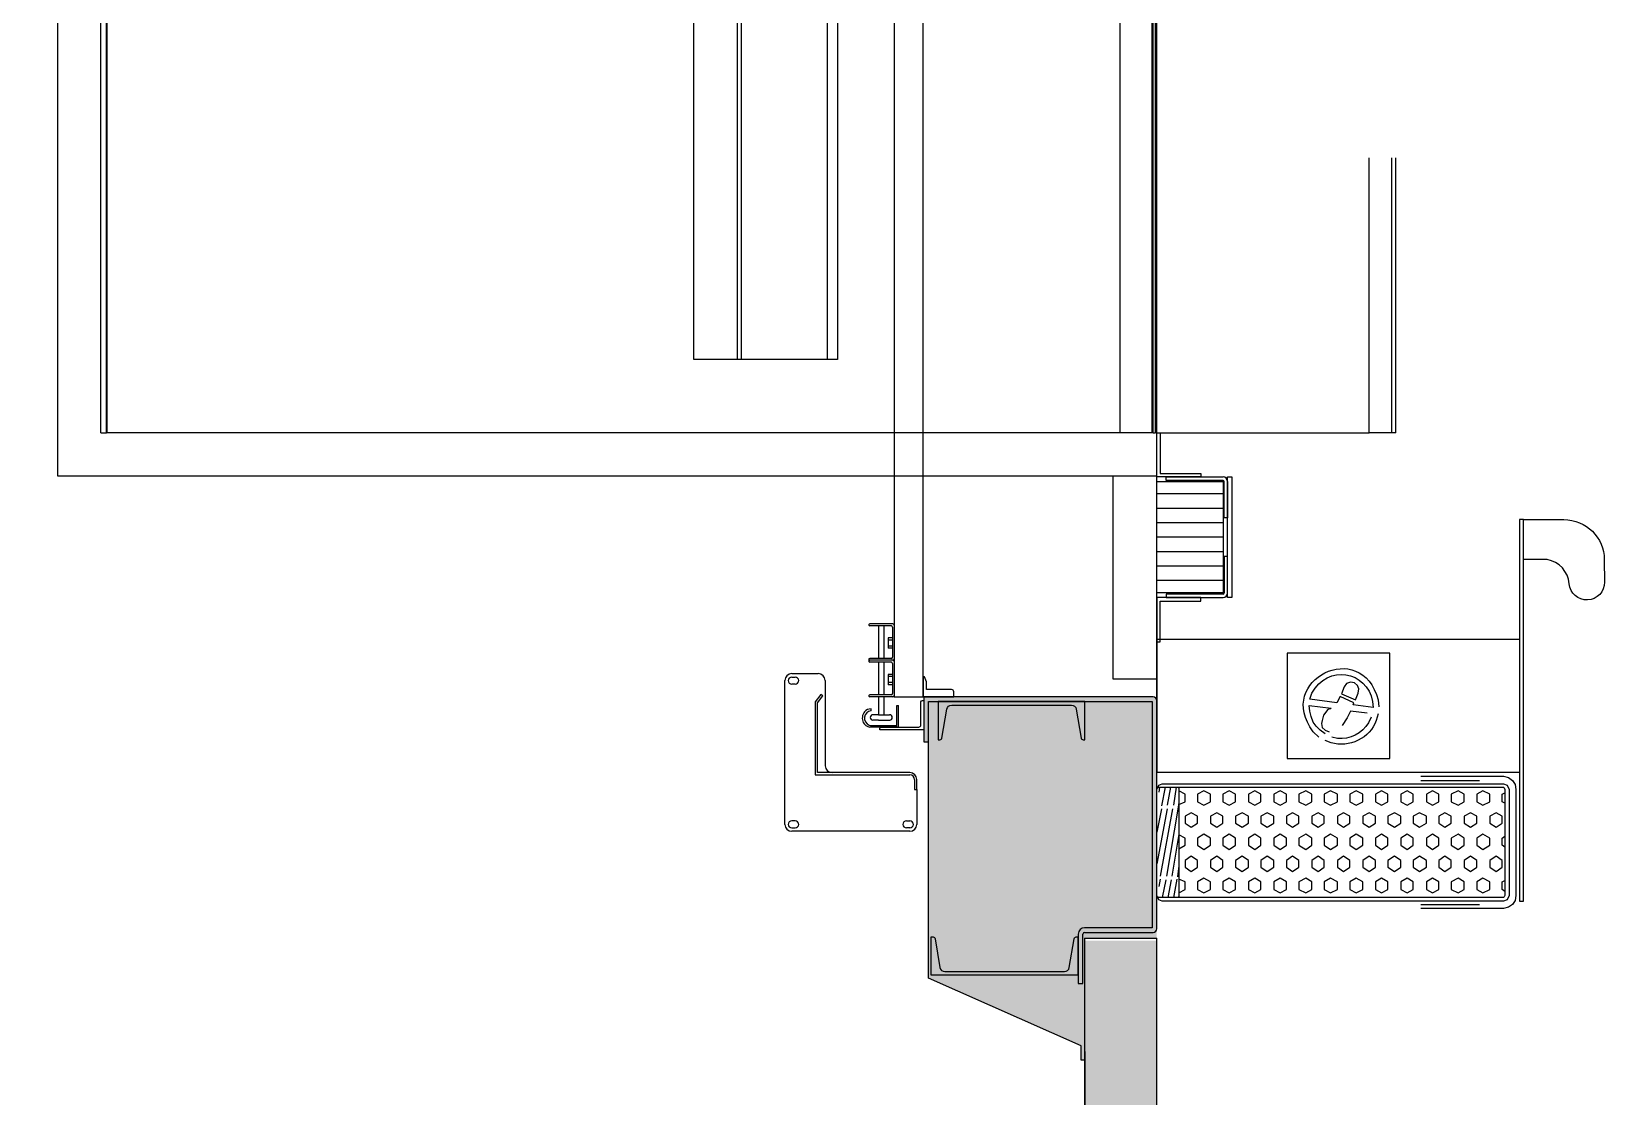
# Model space of a CAD drawing. Header units: inches. Extents: x 2743 to 10591, y -1604 to 5792.
# Drawn here: x 5440.7 to 5548, y 5117.3 to 5189.9 of the extents above; entities that cross this region are included whole.
import ezdxf

# ---------------------------------------------------------------- set-up
doc = ezdxf.new("R2010")
doc.units = ezdxf.units.IN
doc.header["$LTSCALE"] = 0.1875
doc.header["$MEASUREMENT"] = 0
doc.linetypes.add('dash2', pattern=[500, 400, -100])
doc.linetypes.add('dash3', pattern=[200, 100, -100])
for name, color, linetype in [('1', 1, 'Continuous'), ('A-N-APP-SAN', 1, 'Continuous'), ('A-N-MUR-EXT', 5, 'Continuous'), ('A-N-MUR-INT', 3, 'Continuous'), ('A-N-PORTE-EXT', 2, 'Continuous'), ('A-N-STRUCTURE', 4, 'Continuous'), ('fill253', 253, 'Continuous'), ('PDF_Geometry', 7, 'Continuous'), ('S-N-ACIER', 4, 'Continuous')]:
    doc.layers.add(name, color=color, linetype=linetype)

msp = doc.modelspace()

# ---------------------------------------------------------------- hatches: boundary and pattern name
at = {"layer": 'fill253'}
h = msp.add_hatch(color=7, dxfattribs=at)
h.dxf.hatch_style = 1
h.paths.add_polyline_path([(5517.44902, 4634.2983), (5512.52777, 4634.2983), (5512.54172, 4296.66232), (5517.46297, 4296.66232)])
h.paths.add_polyline_path([(5517.44903, 4881.11089), (5512.52778, 4881.11089), (5512.52778, 4775.21102), (5517.44903, 4775.21102)])
h.paths.add_polyline_path([(5517.44903, 5127.92329), (5512.52778, 5127.92329), (5512.52777, 5022.02362), (5517.44902, 5022.02362)])
h.paths.add_polyline_path([(4628.42938, 2943.29277), (4625.95018, 2938.37099), (5517.46297, 2938.37152), (5517.46297, 3130.36129), (5512.54172, 3130.36129), (5512.54172, 2943.29277)])
h.paths.add_polyline_path([(4200.50372, 2845.33593), (4208.49739, 2846.64062), (4193.49822, 2938.36282), (4192.72048, 2943.12545), (4184.51381, 2943.12545), (4185.25735, 2938.4929)])
h.paths.add_polyline_path([(4618.93272, 2938.2042), (4619.31197, 2936.00974), (4626.09389, 2937.11042), (4625.95018, 2938.37099), (4628.42938, 2943.29277), (4618.12265, 2943.29277)])
h.paths.add_polyline_path([(5517.46297, 5355.98239), (5512.54172, 5355.98239), (5512.52778, 5268.83602), (5517.44903, 5268.83602)])
h.paths.add_polyline_path([(2812.35741, 3123.02867), (2806.55239, 3125.08232), (2806.55239, 3123.83686), (2807.41263, 3123.50795), (2807.41906, 2938.2042), (3075.9398, 2938.37153), (3075.93335, 2943.29278), (2812.34031, 2943.12545)])
h.paths.add_polyline_path([(2807.41906, 3827.66882), (2812.34031, 3826.6441), (2812.34031, 4320.4792), (2807.41906, 4320.4792)])
h.paths.add_polyline_path([(5512.54172, 3862.52649), (5517.46297, 3862.52649), (5517.46297, 4254.42566), (5512.54172, 4254.42566)])
h.paths.add_polyline_path([(5512.5356, 3801.08425), (5517.45685, 3801.08425), (5517.46297, 3862.52649), (5512.54172, 3862.52649)])
h.paths.add_polyline_path([(5512.54172, 3656.9925), (5517.46297, 3656.9925), (5517.45685, 3765.06188), (5512.5356, 3765.06188)])
h.paths.add_polyline_path([(5512.53298, 3584.94295), (5517.45423, 3584.94295), (5517.46296, 3620.96895), (5512.54171, 3620.96895)])
h.paths.add_polyline_path([(5512.5391, 3512.89586), (5517.46035, 3512.89586), (5517.46066, 3548.92185), (5512.53941, 3548.92185)])
h.paths.add_polyline_path([(5512.5391, 3440.8512), (5517.46035, 3440.8512), (5517.46035, 3476.87475), (5512.5391, 3476.87475)])
h.paths.add_polyline_path([(4035.91549, 5642.91315), (4035.91549, 5647.83442), (2807.41263, 5647.83442), (2807.41906, 4361.46337), (2812.34031, 4361.46337), (2812.33388, 5642.91317)])
h.paths.add_polyline_path([(3118.18201, 2943.29277), (3118.18223, 2938.37152), (4185.31745, 2938.2042), (4184.51381, 2943.12545)])
h.paths.add_polyline_path([(4279.25656, 5642.88457), (4279.25657, 5647.80617), (4078.1514, 5647.83389), (4078.1514, 5642.91262)])
h.paths.add_polyline_path([(4872.5115, 5647.66709), (4872.5115, 5642.74584), (5512.54172, 5642.74584), (5512.54177, 5510.71941), (5517.46302, 5510.71941), (5517.46297, 5647.66709)])
h.paths.add_polyline_path([(5517.45593, 3260.73346), (5512.53008, 3260.73345), (5512.54172, 3172.43063), (5517.46297, 3172.43063)])
h.paths.add_polyline_path([(5512.53008, 3296.75701), (5517.45593, 3296.75699), (5517.45423, 3404.82765), (5512.53298, 3404.82765)])
h = msp.add_hatch(color=7, dxfattribs=at)
h.dxf.hatch_style = 1
edge = h.paths.add_edge_path()
edge.add_line((5512.5222, 5119.76008), (5512.53528, 5128.09062))
edge.add_line((5512.53528, 5128.09062), (5517.44259, 5128.09062))
edge.add_line((5517.44259, 5128.09062), (5517.45769, 5144.29514))
edge.add_arc((5517.22154, 5144.29536), 0.23616, 359.9466027, 450.0156662)
edge.add_line((5517.22148, 5144.53151), (5501.55039, 5144.53154))
edge.add_line((5501.55039, 5144.53154), (5501.55039, 5141.46513))
edge.add_line((5501.55039, 5141.46513), (5501.86535, 5141.46513))
edge.add_line((5501.86535, 5141.46513), (5501.86557, 5125.36767))
edge.add_line((5501.86557, 5125.36767), (5512.28623, 5120.74433))
edge.add_line((5512.28623, 5120.74433), (5512.28623, 5119.76008))
edge.add_line((5512.28623, 5119.76008), (5512.5222, 5119.76008))

# ---------------------------------------------------------------- linework, layer by layer
at = {"color": 7}
for p, q in [((5499.53457, 5252.54853), (5499.53457, 5144.54761)), ((5501.50306, 5144.54761), (5501.50306, 5252.54853)), ((5499.53457, 5144.54761), (5501.50306, 5144.54761))]:
    msp.add_line(p, q, dxfattribs=at)
for points in [[(5501.55039, 5142.2862), (5498.55828, 5142.2862), (5498.55828, 5142.38068, -0.414213562), (5498.65277, 5142.47517), (5501.21142, 5142.47517, 0.414213562), (5501.36142, 5142.62517), (5501.36142, 5144.19957, -0.414213562), (5501.45591, 5144.29406), (5501.55039, 5144.29406)], [(5512.53528, 5141.61816), (5512.53528, 5144.21657), (5502.53532, 5144.21657), (5502.53532, 5141.61816), (5502.65604, 5141.61816, 0.366587783), (5502.79413, 5141.73512), (5503.12063, 5143.69236, -0.366587783), (5503.45599, 5143.97642), (5511.6146, 5143.97642, -0.366587783), (5511.94997, 5143.69236), (5512.27647, 5141.73512, 0.366587783), (5512.41456, 5141.61816)], [(5512.06272, 5128.16931), (5512.06272, 5125.57089), (5502.06276, 5125.57089), (5502.06276, 5128.16931), (5502.18348, 5128.16931, -0.366587783), (5502.32157, 5128.05234), (5502.64807, 5126.0951, 0.366587783), (5502.98343, 5125.81105), (5511.14204, 5125.81105, 0.366587783), (5511.4774, 5126.0951), (5511.80391, 5128.05234, -0.366587783), (5511.942, 5128.16931)]]:
    msp.add_lwpolyline(points, format="xyb", close=True)
at = {"layer": '1', "color": 7}
for p, q in [((5499.44395, 5149.51426), (5497.86891, 5149.51426)), ((5499.32312, 5149.39344), (5497.86891, 5149.39344)), ((5498.47519, 5149.39344), (5498.47519, 5147.15177)), ((5498.83767, 5149.39344), (5498.83767, 5147.15177)), ((5499.41374, 5149.30282), (5499.41374, 5147.24239)), ((5499.53457, 5149.42364), (5499.53457, 5147.12156)), ((5499.41374, 5148.55579), (5499.13022, 5148.55579)), ((5499.13022, 5148.55579), (5499.13022, 5147.85097)), ((5499.41374, 5148.40275), (5499.13022, 5148.40275)), ((5499.41374, 5148.00401), (5499.13022, 5148.00401)), ((5499.41374, 5147.85097), (5499.13022, 5147.85097)), ((5499.32312, 5147.15177), (5497.86891, 5147.15177)), ((5499.44395, 5147.03094), (5497.86891, 5147.03094)), ((5499.44395, 5147.03094), (5497.86891, 5147.03094)), ((5499.32312, 5146.91011), (5497.86891, 5146.91011)), ((5498.47519, 5146.91011), (5498.47519, 5144.66844)), ((5498.83767, 5146.91011), (5498.83767, 5144.66844)), ((5499.41374, 5146.81949), (5499.41374, 5144.75906)), ((5499.53457, 5146.94032), (5499.53457, 5144.63823)), ((5499.41374, 5146.07246), (5499.13022, 5146.07246)), ((5499.13022, 5146.07246), (5499.13022, 5145.36764)), ((5499.41374, 5145.91942), (5499.13022, 5145.91942)), ((5499.41374, 5145.52069), (5499.13022, 5145.52069)), ((5499.41374, 5145.36764), (5499.13022, 5145.36764)), ((5501.59084, 5145.91537), (5501.50306, 5145.91537)), ((5501.50306, 5145.91537), (5501.50306, 5144.54761)), ((5501.73213, 5145.57057), (5501.59084, 5145.91537)), ((5501.73213, 5145.03792), (5501.73213, 5145.57057)), ((5499.32312, 5144.66844), (5497.86891, 5144.66844)), ((5499.44395, 5144.54761), (5497.86891, 5144.54761)), ((5498.47519, 5144.54761), (5498.47519, 5143.32069)), ((5498.83767, 5144.54761), (5498.83767, 5143.32069)), ((5501.50306, 5144.54761), (5503.59815, 5144.54883)), ((5503.45382, 5145.03792), (5501.73213, 5145.03792)), ((5503.59815, 5144.54883), (5503.59815, 5144.88782)), ((5497.9582, 5143.59794), (5497.9582, 5143.73311)), ((5498.47519, 5143.32069), (5498.08694, 5143.32069)), ((5498.47519, 5143.32069), (5498.83767, 5143.32069)), ((5498.83767, 5143.32069), (5499.22592, 5143.32069)), ((5499.72573, 5142.59044), (5499.72573, 5143.94054)), ((5499.72573, 5143.94054), (5499.8401, 5143.94054)), ((5499.8401, 5142.47517), (5499.8401, 5143.94054)), ((5499.8401, 5142.47517), (5497.85537, 5142.47517)), ((5497.9057, 5143.13944), (5497.9057, 5143.12736)), ((5498.01587, 5142.59044), (5499.72573, 5142.59044)), ((5498.47519, 5142.9582), (5498.07485, 5142.9582)), ((5498.47519, 5142.9582), (5498.83767, 5142.9582)), ((5498.83767, 5142.9582), (5499.238, 5142.9582)), ((5499.40716, 5143.13944), (5499.40716, 5143.12736))]:
    msp.add_line(p, q, dxfattribs=at)
for centre, radius, start, end in [((5497.86891, 5149.45385), 0.06041, 90.000005, 270.00001), ((5499.32312, 5149.30282), 0.09062, 0.0000025, 90.000005), ((5499.44395, 5149.42364), 0.09062, 0.0000025, 90.000005), ((5497.86891, 5147.09135), 0.06041, 90.000005, 270.00001), ((5497.86891, 5146.97052), 0.06041, 90.000005, 270.00001), ((5499.32312, 5147.24239), 0.09062, 270.00001, 0.0000025), ((5499.32312, 5146.81949), 0.09062, 0.0000025, 90.000005), ((5499.44395, 5147.12156), 0.09062, 270.00001, 0.0000025), ((5499.44395, 5146.94032), 0.09062, 0.0000025, 90.000005), ((5497.86891, 5144.60803), 0.06041, 90.000005, 270.00001), ((5499.32312, 5144.75906), 0.09062, 270.00001, 0.0000025), ((5499.44395, 5144.63823), 0.09062, 270.00001, 0.0000025), ((5503.44793, 5144.88782), 0.15021, 0, 87.7543342), ((5498.0771, 5143.08973), 0.71537, 142.4074318, 204.8686921), ((5498.01587, 5143.09385), 0.50738, 96.5271114, 249.4491456), ((5498.01587, 5143.02006), 0.71537, 94.6243436, 134.9736588), ((5498.08694, 5143.13944), 0.18124, 90.000005, 180.0000007), ((5499.22592, 5143.13944), 0.18124, 0.0000025, 90.000005), ((5498.03494, 5143.16764), 0.71537, 211.9683459, 255.4621163), ((5498.01392, 5143.16455), 0.57411, 251.9266191, 270), ((5498.07485, 5143.12736), 0.16916, 180.0000007, 270.00001), ((5499.238, 5143.12736), 0.16916, 270.00001, 0.0000025)]:
    msp.add_arc(centre, radius, start, end, dxfattribs=at)
at = {"layer": 'A-N-APP-SAN', "color": 7}
for p, q in [((5517.44116, 5159.53525), (5517.44116, 5162.54705)), ((5517.44116, 5162.54705), (5517.67738, 5162.54705)), ((5517.67738, 5162.54705), (5517.67738, 5159.77147)), ((5517.44116, 5159.5943), (5514.44904, 5159.5943)), ((5514.44904, 5159.5943), (5514.44904, 5145.77232)), ((5517.44116, 5145.77232), (5517.44116, 5159.5943)), ((5520.43328, 5159.53525), (5517.44116, 5159.53525)), ((5517.67738, 5159.77147), (5520.43328, 5159.77147)), ((5518.08541, 5159.53525), (5521.95611, 5159.53525)), ((5518.08541, 5159.29903), (5518.08541, 5159.53525)), ((5521.95611, 5159.29903), (5518.08541, 5159.29903)), ((5520.43328, 5159.77147), (5520.43328, 5159.53525)), ((5522.27107, 5151.30692), (5522.27107, 5159.53525)), ((5522.27107, 5159.53525), (5522.56634, 5159.53525)), ((5522.56634, 5159.53525), (5522.56634, 5151.30692)), ((5522.03485, 5156.73998), (5522.03485, 5159.22029)), ((5522.27107, 5159.22029), (5522.27107, 5156.73998)), ((5522.27107, 5156.73998), (5522.03485, 5156.73998)), ((5522.27107, 5154.10219), (5522.03485, 5154.10219)), ((5522.03485, 5154.10219), (5522.03485, 5151.62188)), ((5522.27107, 5151.62188), (5522.27107, 5154.10219)), ((5520.43328, 5151.30692), (5517.44116, 5151.30692)), ((5517.44116, 5151.30692), (5517.44116, 5148.29511)), ((5517.67738, 5148.29511), (5517.67738, 5151.0707)), ((5517.67738, 5151.0707), (5520.43328, 5151.0707)), ((5521.95611, 5151.54314), (5518.08541, 5151.54314)), ((5518.08541, 5151.54314), (5518.08541, 5151.30692)), ((5518.08541, 5151.30692), (5521.95611, 5151.30692)), ((5520.43328, 5151.0707), (5520.43328, 5151.30692)), ((5522.56634, 5151.30692), (5522.27107, 5151.30692)), ((5517.44116, 5148.29511), (5517.67738, 5148.29511)), ((5514.44904, 5145.77232), (5517.44116, 5145.77232))]:
    msp.add_line(p, q, dxfattribs=at)
for centre, radius, start, end in [((5521.95611, 5159.22029), 0.31496, 0, 89.9999975), ((5521.95611, 5159.22029), 0.07874, 0, 89.9999975), ((5521.95611, 5151.62188), 0.31496, 270.0000025, 360), ((5521.95611, 5151.62188), 0.07874, 270.0000025, 360)]:
    msp.add_arc(centre, radius, start, end, dxfattribs=at)
at = {"layer": 'A-N-MUR-EXT', "color": 7}
for p, q in [((5512.52134, 5128.09062), (5517.44259, 5128.09062)), ((5512.52134, 5128.09062), (5517.44259, 5128.09062)), ((5517.45501, 5022.19094), (5517.44527, 5128.09062))]:
    msp.add_line(p, q, dxfattribs=at)
at = {"layer": 'A-N-MUR-INT', "color": 7}
for p, q in [((5501.86557, 5125.36767), (5501.86557, 5141.46513)), ((5512.53376, 5022.19094), (5512.52402, 5128.09062)), ((5512.28623, 5120.74433), (5501.86557, 5125.36767)), ((5512.28623, 5119.76008), (5512.28623, 5120.74433)), ((5512.5222, 5119.76008), (5512.28623, 5119.76008))]:
    msp.add_line(p, q, dxfattribs=at)
at = {"layer": 'A-N-PORTE-EXT', "color": 7}
for p, q in [((5517.44116, 5144.29566), (5517.44116, 5252.79864)), ((5442.49643, 5159.5943), (5442.49643, 5237.49966)), ((5445.44918, 5162.54705), (5445.44918, 5234.54691)), ((5445.82443, 5162.54705), (5445.82443, 5234.54691)), ((5445.87574, 5162.54705), (5445.87574, 5234.54691)), ((5514.94904, 5162.54705), (5514.94904, 5234.54691)), ((5517.12297, 5162.54705), (5517.12297, 5234.54691)), ((5517.19675, 5162.54705), (5517.19675, 5234.54691)), ((5517.19675, 5162.54705), (5517.19675, 5234.54691)), ((5517.32695, 5234.54691), (5517.32695, 5162.54705)), ((5517.44904, 5162.54705), (5517.44904, 5234.54691)), ((5485.88199, 5167.54704), (5485.88199, 5229.54692)), ((5488.83021, 5229.54692), (5488.83021, 5167.54704)), ((5489.10888, 5229.54692), (5489.10888, 5167.54704)), ((5494.96392, 5229.54692), (5494.96392, 5167.54704)), ((5495.66339, 5229.54692), (5495.66339, 5167.54704)), ((5495.66339, 5167.54704), (5485.88199, 5167.54704)), ((5445.44918, 5162.54705), (5445.82443, 5162.54705)), ((5445.87574, 5162.54705), (5445.82443, 5162.54705)), ((5517.12297, 5162.54705), (5445.87574, 5162.54705)), ((5517.19675, 5162.54705), (5517.12297, 5162.54705)), ((5517.19675, 5162.54705), (5517.32695, 5162.54705)), ((5517.44904, 5162.54705), (5517.32695, 5162.54705)), ((5517.44116, 5159.5943), (5442.49643, 5159.5943)), ((5517.44116, 5151.62188), (5517.44116, 5159.22029)), ((5517.44116, 5159.22029), (5521.95611, 5159.22029)), ((5521.95611, 5158.37383), (5517.44116, 5158.37383)), ((5521.95611, 5159.22029), (5521.95611, 5151.62188)), ((5521.95611, 5157.38958), (5517.44116, 5157.38958)), ((5521.95611, 5156.40533), (5517.44116, 5156.40533)), ((5521.95611, 5155.42108), (5517.44116, 5155.42108)), ((5521.95611, 5154.43683), (5517.44116, 5154.43683)), ((5521.95611, 5153.45258), (5517.44116, 5153.45258)), ((5521.95611, 5152.46833), (5517.44116, 5152.46833)), ((5521.95611, 5151.62188), (5517.44116, 5151.62188)), ((5492.07717, 5135.84529), (5492.07717, 5145.65038)), ((5492.54961, 5146.12282), (5494.35473, 5146.12282)), ((5492.54961, 5145.8866), (5492.78583, 5145.8866)), ((5492.78583, 5145.41416), (5492.54961, 5145.41416)), ((5494.82717, 5145.65038), (5494.82717, 5139.84528)), ((5494.54439, 5144.69738), (5494.15788, 5144.18974)), ((5494.31536, 5144.13661), (5494.66969, 5144.60198)), ((5494.66969, 5144.60198), (5494.54439, 5144.69738)), ((5494.15788, 5144.18974), (5494.15788, 5139.21536)), ((5494.31536, 5139.37284), (5494.31536, 5144.13661)), ((5494.15788, 5139.21536), (5495.29961, 5139.21536)), ((5495.29961, 5139.37284), (5494.31536, 5139.37284)), ((5500.60472, 5139.37284), (5495.29961, 5139.37284)), ((5495.29961, 5139.21536), (5500.60472, 5139.21536)), ((5500.91968, 5138.9004), (5500.91968, 5138.22268)), ((5500.91968, 5138.22268), (5501.07716, 5138.22268)), ((5501.07716, 5138.22268), (5501.07716, 5138.9004)), ((5501.07716, 5138.22268), (5501.07716, 5135.84529)), ((5492.78583, 5136.08151), (5492.54961, 5136.08151)), ((5500.3685, 5136.08151), (5500.60472, 5136.08151)), ((5492.54961, 5135.60907), (5492.78583, 5135.60907)), ((5500.60472, 5135.37285), (5492.54961, 5135.37285)), ((5500.60472, 5135.60907), (5500.3685, 5135.60907))]:
    msp.add_line(p, q, dxfattribs=at)
at = {"layer": 'A-N-PORTE-EXT', "color": 7, "linetype": 'dash3'}
for p, q in [((5531.92109, 5162.54705), (5531.92109, 5234.54691)), ((5533.4595, 5162.54705), (5533.4595, 5234.54691)), ((5533.74789, 5162.54705), (5533.74789, 5234.54691)), ((5517.44904, 5162.54705), (5531.92109, 5162.54705)), ((5533.4595, 5162.54705), (5531.92109, 5162.54705)), ((5533.74789, 5162.54705), (5533.4595, 5162.54705))]:
    msp.add_line(p, q, dxfattribs=at)
at = {"layer": 'A-N-PORTE-EXT', "color": 7}
for centre, radius, start, end in [((5492.54961, 5145.65038), 0.47244, 90, 180), ((5492.54961, 5145.65038), 0.23622, 90, 270), ((5492.78583, 5145.65038), 0.23622, 270, 90), ((5494.35473, 5145.65038), 0.47244, 0, 90), ((5495.29961, 5139.84528), 0.47244, 180, 270), ((5500.60472, 5138.9004), 0.47244, 0, 90), ((5500.60472, 5138.9004), 0.31496, 0, 90), ((5492.54961, 5135.84529), 0.47244, 180, 270), ((5492.54961, 5135.84529), 0.23622, 90, 270), ((5492.78583, 5135.84529), 0.23622, 270, 90), ((5500.3685, 5135.84529), 0.23622, 90, 270), ((5500.60472, 5135.84529), 0.23622, 270, 90), ((5500.60472, 5135.84529), 0.47244, 270, 0)]:
    msp.add_arc(centre, radius, start, end, dxfattribs=at)
at = {"layer": 'A-N-STRUCTURE', "color": 7, "linetype": 'dash2', "ltscale": 0.5}
msp.add_line((5512.5225, 5125.80093), (5512.53528, 5024.64966), dxfattribs=at)
at = {"layer": 'PDF_Geometry', "color": 7, "lineweight": 25}
for points in [[(5542.16864, 5156.62899), (5542.16864, 5130.61679), (5542.45071, 5130.61679), (5542.45071, 5156.62899)], [(5526.32583, 5140.3321), (5533.33051, 5140.3321), (5533.33051, 5147.52483), (5526.32583, 5147.52483)], [(5531.16799, 5144.79817), (5531.215, 5145.08024), (5531.12098, 5145.3153), (5530.93293, 5145.50334), (5530.65087, 5145.55036), (5530.3688, 5145.45633), (5530.22777, 5145.22128), (5530.03972, 5144.75116), (5530.97995, 5144.32806)], [(5518.94505, 5138.23263), (5518.94505, 5130.89886), (5518.85102, 5130.85185), (5517.58172, 5130.85185), (5517.4877, 5130.89886), (5517.44069, 5130.99288), (5517.44069, 5138.23263), (5517.4877, 5138.32665), (5517.58172, 5138.37366), (5518.85102, 5138.37366), (5518.94505, 5138.32665)], [(5520.21435, 5137.90355), (5520.21435, 5137.38642), (5520.63746, 5137.15136), (5521.10757, 5137.38642), (5521.10757, 5137.90355), (5520.63746, 5138.1386)], [(5521.95377, 5137.90355), (5521.95377, 5137.38642), (5522.37687, 5137.15136), (5522.79998, 5137.38642), (5522.79998, 5137.90355), (5522.37687, 5138.1386)], [(5523.69319, 5137.90355), (5523.69319, 5137.38642), (5524.11629, 5137.15136), (5524.5394, 5137.38642), (5524.5394, 5137.90355), (5524.11629, 5138.1386)], [(5525.43261, 5137.90355), (5525.43261, 5137.38642), (5525.85571, 5137.15136), (5526.27881, 5137.38642), (5526.27881, 5137.90355), (5525.85571, 5138.1386)], [(5527.12502, 5137.90355), (5527.12502, 5137.38642), (5527.59513, 5137.15136), (5528.01823, 5137.38642), (5528.01823, 5137.90355), (5527.59513, 5138.1386)], [(5528.86444, 5137.90355), (5528.86444, 5137.38642), (5529.28754, 5137.15136), (5529.75765, 5137.38642), (5529.75765, 5137.90355), (5529.28754, 5138.1386)], [(5530.60386, 5137.90355), (5530.60386, 5137.38642), (5531.02696, 5137.15136), (5531.49707, 5137.38642), (5531.49707, 5137.90355), (5531.02696, 5138.1386)], [(5532.34327, 5137.90355), (5532.34327, 5137.38642), (5532.76638, 5137.15136), (5533.18948, 5137.38642), (5533.18948, 5137.90355), (5532.76638, 5138.1386)], [(5534.08269, 5137.90355), (5534.08269, 5137.38642), (5534.5058, 5137.15136), (5534.9289, 5137.38642), (5534.9289, 5137.90355), (5534.5058, 5138.1386)], [(5535.82211, 5137.90355), (5535.82211, 5137.38642), (5536.24521, 5137.15136), (5536.66832, 5137.38642), (5536.66832, 5137.90355), (5536.24521, 5138.1386)], [(5537.51452, 5137.90355), (5537.51452, 5137.38642), (5537.98463, 5137.15136), (5538.40774, 5137.38642), (5538.40774, 5137.90355), (5537.98463, 5138.1386)], [(5539.25394, 5137.90355), (5539.25394, 5137.38642), (5539.67704, 5137.15136), (5540.14715, 5137.38642), (5540.14715, 5137.90355), (5539.67704, 5138.1386)], [(5519.36815, 5136.39918), (5519.36815, 5135.92907), (5519.79125, 5135.647), (5520.21435, 5135.92907), (5520.21435, 5136.39918), (5519.79125, 5136.63424)], [(5521.10757, 5136.39918), (5521.10757, 5135.92907), (5521.53067, 5135.647), (5521.95377, 5135.92907), (5521.95377, 5136.39918), (5521.53067, 5136.63424)], [(5522.79998, 5136.39918), (5522.79998, 5135.92907), (5523.27009, 5135.647), (5523.69319, 5135.92907), (5523.69319, 5136.39918), (5523.27009, 5136.63424)], [(5524.5394, 5136.39918), (5524.5394, 5135.92907), (5524.9625, 5135.647), (5525.43261, 5135.92907), (5525.43261, 5136.39918), (5524.9625, 5136.63424)], [(5526.27881, 5136.39918), (5526.27881, 5135.92907), (5526.70192, 5135.647), (5527.12502, 5135.92907), (5527.12502, 5136.39918), (5526.70192, 5136.63424)], [(5528.01823, 5136.39918), (5528.01823, 5135.92907), (5528.44133, 5135.647), (5528.86444, 5135.92907), (5528.86444, 5136.39918), (5528.44133, 5136.63424)], [(5529.75765, 5136.39918), (5529.75765, 5135.92907), (5530.18075, 5135.647), (5530.60386, 5135.92907), (5530.60386, 5136.39918), (5530.18075, 5136.63424)], [(5531.49707, 5136.39918), (5531.49707, 5135.92907), (5531.92017, 5135.647), (5532.34327, 5135.92907), (5532.34327, 5136.39918), (5531.92017, 5136.63424)], [(5533.18948, 5136.39918), (5533.18948, 5135.92907), (5533.65959, 5135.647), (5534.08269, 5135.92907), (5534.08269, 5136.39918), (5533.65959, 5136.63424)], [(5534.9289, 5136.39918), (5534.9289, 5135.92907), (5535.352, 5135.647), (5535.82211, 5135.92907), (5535.82211, 5136.39918), (5535.352, 5136.63424)], [(5536.66832, 5136.39918), (5536.66832, 5135.92907), (5537.09142, 5135.647), (5537.51452, 5135.92907), (5537.51452, 5136.39918), (5537.09142, 5136.63424)], [(5538.40774, 5136.39918), (5538.40774, 5135.92907), (5538.83084, 5135.647), (5539.25394, 5135.92907), (5539.25394, 5136.39918), (5538.83084, 5136.63424)], [(5540.14715, 5136.39918), (5540.14715, 5135.92907), (5540.57026, 5135.647), (5540.99336, 5135.92907), (5540.99336, 5136.39918), (5540.57026, 5136.63424)], [(5520.21435, 5134.89482), (5520.21435, 5134.42471), (5520.63746, 5134.14264), (5521.10757, 5134.42471), (5521.10757, 5134.89482), (5520.63746, 5135.17689)], [(5521.95377, 5134.89482), (5521.95377, 5134.42471), (5522.37687, 5134.14264), (5522.79998, 5134.42471), (5522.79998, 5134.89482), (5522.37687, 5135.17689)], [(5523.69319, 5134.89482), (5523.69319, 5134.42471), (5524.11629, 5134.14264), (5524.5394, 5134.42471), (5524.5394, 5134.89482), (5524.11629, 5135.17689)], [(5525.43261, 5134.89482), (5525.43261, 5134.42471), (5525.85571, 5134.14264), (5526.27881, 5134.42471), (5526.27881, 5134.89482), (5525.85571, 5135.17689)], [(5527.12502, 5134.89482), (5527.12502, 5134.42471), (5527.59513, 5134.14264), (5528.01823, 5134.42471), (5528.01823, 5134.89482), (5527.59513, 5135.17689)], [(5528.86444, 5134.89482), (5528.86444, 5134.42471), (5529.28754, 5134.14264), (5529.75765, 5134.42471), (5529.75765, 5134.89482), (5529.28754, 5135.17689)], [(5530.60386, 5134.89482), (5530.60386, 5134.42471), (5531.02696, 5134.14264), (5531.49707, 5134.42471), (5531.49707, 5134.89482), (5531.02696, 5135.17689)], [(5532.34327, 5134.89482), (5532.34327, 5134.42471), (5532.76638, 5134.14264), (5533.18948, 5134.42471), (5533.18948, 5134.89482), (5532.76638, 5135.17689)], [(5534.08269, 5134.89482), (5534.08269, 5134.42471), (5534.5058, 5134.14264), (5534.9289, 5134.42471), (5534.9289, 5134.89482), (5534.5058, 5135.17689)], [(5535.82211, 5134.89482), (5535.82211, 5134.42471), (5536.24521, 5134.14264), (5536.66832, 5134.42471), (5536.66832, 5134.89482), (5536.24521, 5135.17689)], [(5537.51452, 5134.89482), (5537.51452, 5134.42471), (5537.98463, 5134.14264), (5538.40774, 5134.42471), (5538.40774, 5134.89482), (5537.98463, 5135.17689)], [(5539.25394, 5134.89482), (5539.25394, 5134.42471), (5539.67704, 5134.14264), (5540.14715, 5134.42471), (5540.14715, 5134.89482), (5539.67704, 5135.17689)], [(5519.36815, 5133.39046), (5519.36815, 5132.92035), (5519.79125, 5132.63828), (5520.21435, 5132.92035), (5520.21435, 5133.39046), (5519.79125, 5133.67253)], [(5521.10757, 5133.39046), (5521.10757, 5132.92035), (5521.53067, 5132.63828), (5521.95377, 5132.92035), (5521.95377, 5133.39046), (5521.53067, 5133.67253)], [(5522.79998, 5133.39046), (5522.79998, 5132.92035), (5523.27009, 5132.63828), (5523.69319, 5132.92035), (5523.69319, 5133.39046), (5523.27009, 5133.67253)], [(5524.5394, 5133.39046), (5524.5394, 5132.92035), (5524.9625, 5132.63828), (5525.43261, 5132.92035), (5525.43261, 5133.39046), (5524.9625, 5133.67253)], [(5526.27881, 5133.39046), (5526.27881, 5132.92035), (5526.70192, 5132.63828), (5527.12502, 5132.92035), (5527.12502, 5133.39046), (5526.70192, 5133.67253)], [(5528.01823, 5133.39046), (5528.01823, 5132.92035), (5528.44133, 5132.63828), (5528.86444, 5132.92035), (5528.86444, 5133.39046), (5528.44133, 5133.67253)], [(5529.75765, 5133.39046), (5529.75765, 5132.92035), (5530.18075, 5132.63828), (5530.60386, 5132.92035), (5530.60386, 5133.39046), (5530.18075, 5133.67253)], [(5531.49707, 5133.39046), (5531.49707, 5132.92035), (5531.92017, 5132.63828), (5532.34327, 5132.92035), (5532.34327, 5133.39046), (5531.92017, 5133.67253)], [(5533.18948, 5133.39046), (5533.18948, 5132.92035), (5533.65959, 5132.63828), (5534.08269, 5132.92035), (5534.08269, 5133.39046), (5533.65959, 5133.67253)], [(5534.9289, 5133.39046), (5534.9289, 5132.92035), (5535.352, 5132.63828), (5535.82211, 5132.92035), (5535.82211, 5133.39046), (5535.352, 5133.67253)], [(5536.66832, 5133.39046), (5536.66832, 5132.92035), (5537.09142, 5132.63828), (5537.51452, 5132.92035), (5537.51452, 5133.39046), (5537.09142, 5133.67253)], [(5538.40774, 5133.39046), (5538.40774, 5132.92035), (5538.83084, 5132.63828), (5539.25394, 5132.92035), (5539.25394, 5133.39046), (5538.83084, 5133.67253)], [(5540.14715, 5133.39046), (5540.14715, 5132.92035), (5540.57026, 5132.63828), (5540.99336, 5132.92035), (5540.99336, 5133.39046), (5540.57026, 5133.67253)], [(5520.21435, 5131.93311), (5520.21435, 5131.41598), (5520.63746, 5131.18093), (5521.10757, 5131.41598), (5521.10757, 5131.93311), (5520.63746, 5132.16816)], [(5521.95377, 5131.93311), (5521.95377, 5131.41598), (5522.37687, 5131.18093), (5522.79998, 5131.41598), (5522.79998, 5131.93311), (5522.37687, 5132.16816)], [(5523.69319, 5131.93311), (5523.69319, 5131.41598), (5524.11629, 5131.18093), (5524.5394, 5131.41598), (5524.5394, 5131.93311), (5524.11629, 5132.16816)], [(5525.43261, 5131.93311), (5525.43261, 5131.41598), (5525.85571, 5131.18093), (5526.27881, 5131.41598), (5526.27881, 5131.93311), (5525.85571, 5132.16816)], [(5527.12502, 5131.93311), (5527.12502, 5131.41598), (5527.59513, 5131.18093), (5528.01823, 5131.41598), (5528.01823, 5131.93311), (5527.59513, 5132.16816)], [(5528.86444, 5131.93311), (5528.86444, 5131.41598), (5529.28754, 5131.18093), (5529.75765, 5131.41598), (5529.75765, 5131.93311), (5529.28754, 5132.16816)], [(5530.60386, 5131.93311), (5530.60386, 5131.41598), (5531.02696, 5131.18093), (5531.49707, 5131.41598), (5531.49707, 5131.93311), (5531.02696, 5132.16816)], [(5532.34327, 5131.93311), (5532.34327, 5131.41598), (5532.76638, 5131.18093), (5533.18948, 5131.41598), (5533.18948, 5131.93311), (5532.76638, 5132.16816)], [(5534.08269, 5131.93311), (5534.08269, 5131.41598), (5534.5058, 5131.18093), (5534.9289, 5131.41598), (5534.9289, 5131.93311), (5534.5058, 5132.16816)], [(5535.82211, 5131.93311), (5535.82211, 5131.41598), (5536.24521, 5131.18093), (5536.66832, 5131.41598), (5536.66832, 5131.93311), (5536.24521, 5132.16816)], [(5537.51452, 5131.93311), (5537.51452, 5131.41598), (5537.98463, 5131.18093), (5538.40774, 5131.41598), (5538.40774, 5131.93311), (5537.98463, 5132.16816)], [(5539.25394, 5131.93311), (5539.25394, 5131.41598), (5539.67704, 5131.18093), (5540.14715, 5131.41598), (5540.14715, 5131.93311), (5539.67704, 5132.16816)]]:
    msp.add_lwpolyline(points, close=True, dxfattribs=at)
msp.add_lwpolyline([(5542.45071, 5156.62899), (5545.19581, 5156.62899, -0.412347204), (5547.95507, 5153.88726), (5547.97093, 5152.36356, -0.964952252), (5545.56054, 5152.25244, 0.338477073), (5544.06991, 5153.90314), (5542.45071, 5153.90314)], format="xyb", dxfattribs=at)
for points in [[(5542.16864, 5148.44902), (5517.44069, 5148.44902), (5517.44069, 5139.40791), (5542.16864, 5139.40791)], [(5532.15523, 5144.23404), (5532.20224, 5143.81094), (5530.83891, 5143.99898), (5530.88592, 5144.14002), (5529.9457, 5144.56312), (5529.71064, 5144.14002), (5527.8772, 5144.37507), (5528.01823, 5144.79817)], [(5532.53132, 5144.32806), (5532.57833, 5143.85795)], [(5528.91145, 5142.02451), (5528.58237, 5142.25956), (5528.3003, 5142.54163), (5528.11226, 5142.8237), (5527.97122, 5143.19979), (5527.8772, 5143.57588), (5527.83019, 5143.95197), (5529.33455, 5143.76393), (5529.28754, 5143.71691), (5529.09949, 5143.6699), (5528.81743, 5143.29381), (5528.7234, 5142.91772), (5528.67639, 5142.72968), (5528.7234, 5142.44761), (5528.91145, 5142.25956), (5529.19352, 5142.16554)], [(5531.77914, 5143.43485), (5530.65087, 5143.57588), (5530.41581, 5143.10577), (5530.08673, 5142.58864)], [(5532.53132, 5143.38783), (5532.39029, 5142.91772)], [(5528.48835, 5141.78945), (5528.11226, 5142.16554)], [(5532.06121, 5143.15278), (5531.87316, 5142.77669)], [(5529.33455, 5141.41336), (5528.91145, 5141.55439)], [(5529.75765, 5141.69543), (5529.38156, 5141.78945)], [(5535.44602, 5139.12584), (5541.08738, 5139.12584), (5541.41646, 5139.03182), (5541.69853, 5138.84377), (5541.88657, 5138.5617), (5541.93358, 5138.23263), (5541.93358, 5130.99288), (5541.88657, 5130.6638), (5541.69853, 5130.38173), (5541.41646, 5130.19369), (5541.08738, 5130.09967), (5535.44602, 5130.09967)], [(5517.44069, 5138.23263), (5517.58172, 5138.51469), (5517.81678, 5138.60872), (5541.08738, 5138.60872), (5541.32244, 5138.51469), (5541.46347, 5138.23263), (5541.46347, 5130.99288), (5541.32244, 5130.71081), (5541.08738, 5130.61679), (5517.81678, 5130.61679), (5517.58172, 5130.71081), (5517.44069, 5130.99288)], [(5517.44069, 5138.27964), (5517.4877, 5138.32665), (5517.58172, 5138.37366), (5541.08738, 5138.37366), (5541.13439, 5138.32665), (5541.1814, 5138.23263), (5541.1814, 5134.61275), (5541.1814, 5130.99288), (5541.13439, 5130.89886), (5541.08738, 5130.85185), (5517.58172, 5130.85185), (5517.4877, 5130.89886), (5517.44069, 5130.94587)], [(5517.62873, 5138.37366), (5517.58172, 5138.04458)], [(5518.00482, 5138.37366), (5517.76976, 5137.10435)], [(5518.38091, 5138.37366), (5518.14586, 5137.15136)], [(5518.757, 5138.37366), (5518.56896, 5137.15136)], [(5518.94505, 5137.19838), (5519.36815, 5137.38642), (5519.36815, 5137.90355), (5518.94505, 5138.1386)], [(5535.44602, 5138.84377), (5539.44198, 5138.84377)], [(5541.1814, 5137.2924), (5540.99336, 5137.38642), (5540.99336, 5137.90355), (5541.1814, 5137.99757)], [(5517.76976, 5136.91631), (5517.44069, 5135.31792)], [(5518.14586, 5136.91631), (5517.44069, 5133.1554)], [(5518.52195, 5136.91631), (5517.67574, 5132.3092)], [(5518.94505, 5137.33941), (5518.89804, 5137.01033), (5518.09884, 5132.3092)], [(5518.94505, 5135.17689), (5518.47493, 5132.3092)], [(5518.94505, 5134.18965), (5519.36815, 5134.42471), (5519.36815, 5134.89482), (5518.94505, 5135.12988)], [(5541.1814, 5134.28367), (5540.99336, 5134.42471), (5540.99336, 5134.89482), (5541.1814, 5135.03586)], [(5518.94505, 5133.01437), (5518.85102, 5132.26219)], [(5517.67574, 5132.12115), (5517.58172, 5131.60403)], [(5518.05183, 5132.07414), (5517.81678, 5130.85185)], [(5518.42792, 5132.07414), (5518.19287, 5130.85185)], [(5518.80401, 5132.12115), (5518.56896, 5130.85185)], [(5518.94505, 5131.18093), (5519.36815, 5131.41598), (5519.36815, 5131.93311), (5518.94505, 5132.12115)], [(5541.1814, 5131.27495), (5540.99336, 5131.41598), (5540.99336, 5131.93311), (5541.1814, 5132.02713)], [(5535.44602, 5130.38173), (5539.44198, 5130.38173)]]:
    msp.add_lwpolyline(points, dxfattribs=at)
for points in [[(5528.11226, 5142.16554), (5525.43809, 5145.67259), (5531.4242, 5148.63587), (5532.53132, 5144.32806)], [(5528.01823, 5144.79817), (5529.07364, 5146.77657), (5531.77287, 5146.32291), (5532.15523, 5144.23404)], [(5532.39029, 5142.91772), (5532.01576, 5141.74792), (5530.52629, 5141.0169), (5529.33455, 5141.41336)], [(5531.87316, 5142.77669), (5531.46495, 5142.03313), (5530.58975, 5141.62256), (5529.75765, 5141.69543)]]:
    msp.add_open_spline(points, degree=3, dxfattribs=at)
at = {"layer": 'S-N-ACIER', "color": 7}
for p, q in [((5517.20494, 5144.53154), (5501.55039, 5144.53154)), ((5501.55039, 5144.53154), (5501.55039, 5141.46513)), ((5517.43999, 5128.72041), (5517.44116, 5144.29516)), ((5501.86535, 5141.46513), (5501.86535, 5144.21658)), ((5501.86535, 5144.21658), (5517.1262, 5144.21658)), ((5517.1262, 5144.21658), (5517.12504, 5128.79931)), ((5501.55039, 5141.46513), (5501.86535, 5141.46513)), ((5512.08555, 5128.36617), (5512.08555, 5125.00225)), ((5512.40051, 5125.00225), (5512.40051, 5128.36617)), ((5517.12504, 5128.79931), (5512.51861, 5128.79924)), ((5512.51861, 5128.48428), (5517.20378, 5128.48435)), ((5512.08555, 5125.00225), (5512.40051, 5125.00225))]:
    msp.add_line(p, q, dxfattribs=at)
for centre, radius, start, end in [((5517.20494, 5144.29532), 0.23622, 359.9622692, 90), ((5512.51862, 5128.36617), 0.43307, 90.0008353, 179.9999923), ((5512.51862, 5128.36617), 0.11811, 90.000843, 180), ((5517.20377, 5128.72057), 0.23622, 270.000843, 359.9622692)]:
    msp.add_arc(centre, radius, start, end, dxfattribs=at)

doc.saveas('drawing.dxf')
